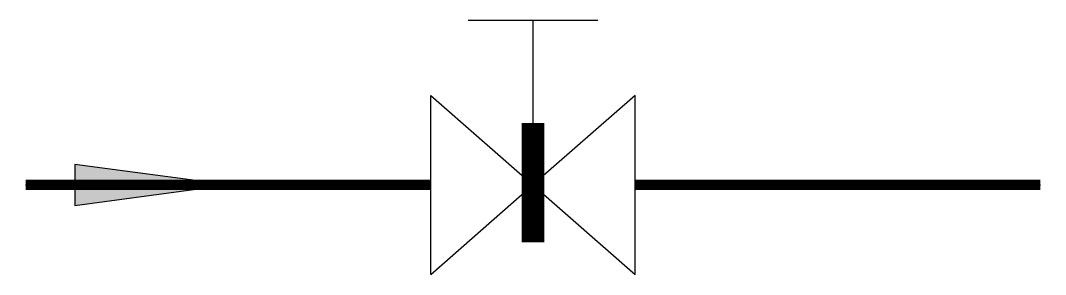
# Model space of a CAD drawing. Extents: x -108836 to -107032, y -154831 to -154385.
import ezdxf

# ---------------------------------------------------------------- set-up
doc = ezdxf.new("R2010")
doc.units = 0
doc.header["$LTSCALE"] = 1000
doc.header["$MEASUREMENT"] = 0
doc.layers.get('0').update_dxf_attribs({"linetype": 'CONTINUOUS'})
doc.layers.add('TEXT', color=4, linetype='CONTINUOUS')

# ---------------------------------------------------------------- blocks, each defined once
blk = doc.blocks.new('A$C2DFD4037')
h = blk.add_hatch(color=256)
h.paths.add_polyline_path([(3.963, 1.75), (0.963, 2.15), (0.963, 1.75)])
h.paths.add_polyline_path([(3.963, 1.75), (0.963, 1.75), (0.963, 1.35)])
for p, q in [((7.925, 3.5), (9.925, 1.75)), ((7.925, 0), (7.925, 3.5)), ((11.925, 3.5), (9.925, 1.75)), ((11.925, 0), (11.925, 3.5)), ((3.963, 1.75), (0.963, 2.15)), ((0.963, 2.15), (0.963, 1.35)), ((0, 1.75), (7.925, 1.75)), ((0.963, 1.35), (3.963, 1.75)), ((7.925, 0), (9.925, 1.75)), ((9.925, 1.75), (11.925, 0)), ((11.925, 1.75), (19.851, 1.75))]:
    blk.add_line(p, q)
at = {"const_width": 0.2}
for points in [[(0, 1.75), (7.925, 1.75)], [(11.925, 1.75), (19.851, 1.75)]]:
    blk.add_lwpolyline(points, dxfattribs=at)

msp = doc.modelspace()

# ---------------------------------------------------------------- linework, layer by layer
at = {"layer": 'TEXT'}
for p, q in [((-107819.9, -154384.8), (-108048.5, -154384.8)), ((-107934.2, -154564.8), (-107934.2, -154384.8))]:
    msp.add_line(p, q, dxfattribs=at)
at = {"layer": 'TEXT', "const_width": 40}
msp.add_lwpolyline([(-107934.2, -154774.6), (-107934.2, -154564.8)], dxfattribs=at)

# ---------------------------------------------------------------- block references
at = {"layer": 'TEXT', "xscale": 90, "yscale": 90, "zscale": 90}
msp.add_blockref('A$C2DFD4037', (-108827.5, -154831.4), dxfattribs=at)

doc.saveas('drawing.dxf')
